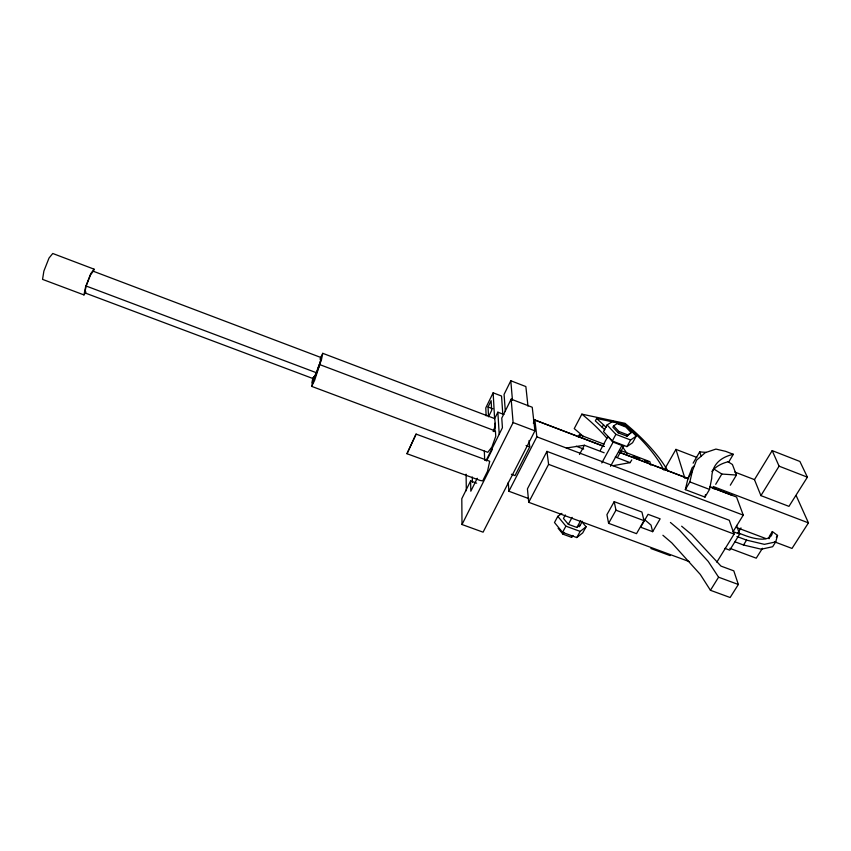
<?xml version="1.0" encoding="UTF-8"?>
<svg xmlns="http://www.w3.org/2000/svg" width="851" height="851" viewBox="0 0 851 851"><rect width="100%" height="100%" fill="white"/><g stroke="black" fill="none" stroke-linecap="round" stroke-linejoin="round"><path stroke-width="1.28" d="M709.543 489.41L711.723 478.283A166.424 58.442 32.2 0 1 733.317 454.317L725.669 451.349L715.925 449.083L705.245 452.679L696.543 460.189L692.416 470.89L689.853 481.911L685.332 489.633L704.979 497.09L709.543 489.41L689.853 481.911M704.979 497.09L705.479 494.591M83.951 294.914L85.621 286.798L90.695 273.799L94.014 269.139L52.762 253.492L49.028 258.034L43.88 271.086L42.55 279.383L83.951 294.914L85.962 292.021M493.186 431.553L495.346 425.426L494.75 418.618L322.763 353.325L321.487 359.579L315.955 374.578L311.828 383.014L312.923 377.844M313.849 376.536C310.179 387.716 322.348 358.888 321.189 357.601L93.206 271.203L90.419 275.128L86.164 286.032L84.76 292.85L313.413 378.716L314.71 376.089L311.647 386.365L487.793 452.317L491.889 447.073L495.739 436.34L495.431 431L319.71 364.6L318.285 367.483L320.231 362.239M93.525 271.48L94.014 269.139M319.71 364.6L314.572 380.514L311.647 386.365M320.274 362.058L321.189 357.601M685.332 489.633L687.98 478.496L692.182 467.678L694.129 465.986M735.104 541.864L743.508 545.012L761.315 549.214L772.655 546.714L775.708 541.906L777.537 535.417L772.346 531.535A39.774 15.084 30.7 0 1 744.848 535.417L737.679 532.715M494.186 431.531L495.282 428.447L494.995 423.234M406.98 453.711L416.096 434.095L489.729 461.274L487.538 471.231L482.708 480.868L480.145 480.464L406.98 453.711L416.096 434.095M320.167 358.665L322.763 353.325M320.199 359.633L321.178 357.622M502.803 414.256L501.537 396.034L493.144 392.811L485.783 407.906L486.134 415.82M488.059 406.98L491.144 400.672L491.655 410.405L488.527 416.777L488.059 406.98L492.867 408.82M527.971 406.065L525.865 386.567L510.802 380.759L504.079 394.417L505.334 411.459M503.941 414.501L497.856 412.192L494.612 418.756L493.144 392.811M476.645 483.166L470.614 480.932L461.806 498.686L462.008 524.524L483.091 532.173L534.928 430.851L532.237 407.246L511.164 399.162L501.771 418.107L502.42 427.745L486.027 460.646M477.251 478.273L470.816 491.197L470.614 480.932M486.591 460.912L492.367 449.317M462.008 524.524L513.11 422.564L511.164 399.162M533.332 423.149L534.896 420.075L604.029 446.456M529.067 440.531L529.726 446.892L515.004 475.613L511.387 474.262M528.811 498.622L508.898 491.25L536.843 436.829L534.896 420.075M716.829 562.149L734.105 534.088L729.264 520.259L546.948 451.381L527.429 488.868L528.716 502.303L689.544 561.713M528.716 502.303L548.597 464.348L546.948 451.381M667.769 470.805A162.36 66.452 27 0 0 625.006 423.319L581.861 414.15L574.234 428.617A135.373 57.453 26.5 0 1 583.488 436.68M578.233 436.978L579.414 434.755L604.136 444.19M663.929 470.103A153.393 62.442 27 0 0 633.048 431.553L624.996 424.479L596.625 418.469L595.328 420.883L602.157 427.213A145.361 59.995 26.4 0 1 604.795 429.819M579.478 454.487L584.403 445.254L604.157 452.775M602.157 427.213L603.465 424.777L596.625 418.469M561.883 513.387L557.809 516.344L554.49 522.514L562.532 532.343L576.776 537.566L582.712 532.896L586.094 526.78L582.01 521.929M607.071 424.936L603.497 431.574L612.273 441.009L626.942 446.626L632.57 442.733L636.208 436.159L627.325 426.862L612.89 421.288L607.071 424.936L615.901 434.34L630.602 439.988L636.208 436.159M565.33 514.961L563.458 518.429L568.34 524.322L576.904 527.471L580.488 524.716M600.37 450.296L607.869 436.446L613.145 442.116L621.943 445.488L610.518 466.274M613.614 425.851L612.89 427.181L618.209 432.829L627.027 436.223L631.165 432.616L625.815 427L617.092 423.638L613.614 425.851L618.943 431.5L627.761 434.893L631.165 432.616M562.532 532.343L565.904 526.152L557.809 516.344M612.273 441.009L615.901 434.34M573.297 535.896L571.5 537.3L562.968 534.173L563.968 532.332M568.34 524.322L572.127 517.376M601.785 462.955L613.145 442.116M618.209 432.829L618.943 431.5M571.5 537.3L572.51 535.46M576.904 527.471L580.701 520.546M627.027 436.223L627.761 434.893M579.361 526.748L582.382 521.269M617.783 456.934L624.102 445.445M576.776 537.566L580.18 531.407L586.094 526.78M626.942 446.626L630.602 439.988M614.199 501.654L606.923 514.674L608.603 523.322L636.505 533.662L643.994 520.642L641.92 512.025L614.199 501.654L615.975 510.196L608.603 523.322M665.003 468.497L675.939 449.381L696.799 457.412M652.664 531.684L660.142 518.833L648.068 514.323L640.654 527.216L652.664 531.684L651.036 525.11L644.228 519.291M693.129 463.157L699.703 451.86L706.309 452.413M692.416 470.89L687.98 478.496L618.847 452.115M733.317 454.317L729.009 461.54A165.892 59.176 32.3 0 0 711.883 471.465M715.712 484.304L721.829 474.039L736.434 475.049L732.413 464.497L728.137 461.806M730.318 485.208L736.434 475.049M754.465 479.634L772.187 450.626L799.908 461.465L807.397 477.166L788.962 506.366L760.911 495.612L754.465 479.634L734.828 472.071M732.988 531.811L743.253 515.132L736.551 497.037L709.681 486.783M738.242 532.343L740.976 527.907M760.911 495.612L779.09 466.167L772.187 450.626M736.54 525.386L739.657 534.12L729.743 550.15L724.946 548.363M681.64 526.205L691.672 534.609L720.988 566.106L733.796 570.851L738.349 584.488L730.137 597.508L710.447 590.296L718.574 577.191L708.192 561.394L679.406 530.056L670.418 522.461M743.508 545.012L746.561 540.119L764.389 544.353L775.708 541.906M612.933 465.688L630.08 462.646L631.793 459.912M772.346 531.535L769.347 536.29A39.699 15.201 30.8 0 1 769.081 538.747M762.485 548.278L756.231 558.182L729.85 548.331M776.335 537.321L777.537 535.417M796.228 495.729L808.45 522.886L792.004 548.427L774.601 541.864M566.34 448.02L584.403 445.254M650.877 548.512L670.152 555.629M718.574 577.191L738.349 584.488M565.904 526.152L580.18 531.407M615.975 510.196L643.994 520.642M736.051 527.322L765.889 538.577M86.164 286.032L316.349 372.706M733.636 531.843L739.657 534.12M548.597 464.348L734.105 534.088M736.945 536.502L746.561 540.119M526.078 445.509L529.726 446.892M615.262 456.998L630.08 462.646M576.201 446.232L583.658 449.073M513.11 422.564L534.928 430.851M536.843 436.829L743.253 515.132M620.198 450.328L649.866 461.657L650.802 465.157M633.367 456.104L639.58 458.476M644.547 460.38L648.281 461.806M808.45 522.886L713.159 486.495L714.01 488.963M533.471 419.458L604.253 446.477M620.39 452.636L688.693 478.709M709.798 486.761L732.158 495.293M779.09 466.167L807.397 477.166M714.191 469.199L721.829 474.039M662.908 535.268L671.811 542.885L700.245 574.382L710.447 590.296M558.128 528.258L562.968 534.173M622.443 446.647L627.166 453.743M699.703 451.86L701.288 456.498M675.939 449.381L684.949 478.453M579.414 434.755L579.871 437.34M510.802 380.759L512.451 400.119M508.27 482.411L508.898 491.25M497.856 412.192L499.218 434.116M484.325 451.104L484.698 460.402M472.273 476.975L472.39 482.283M466.093 474.198L466.327 490.729M581.861 414.15A136.224 56.187 26.4 0 1 606.912 438.276M603.465 424.777A145.51 59.761 26.4 0 1 606.103 427.383"/></g></svg>
